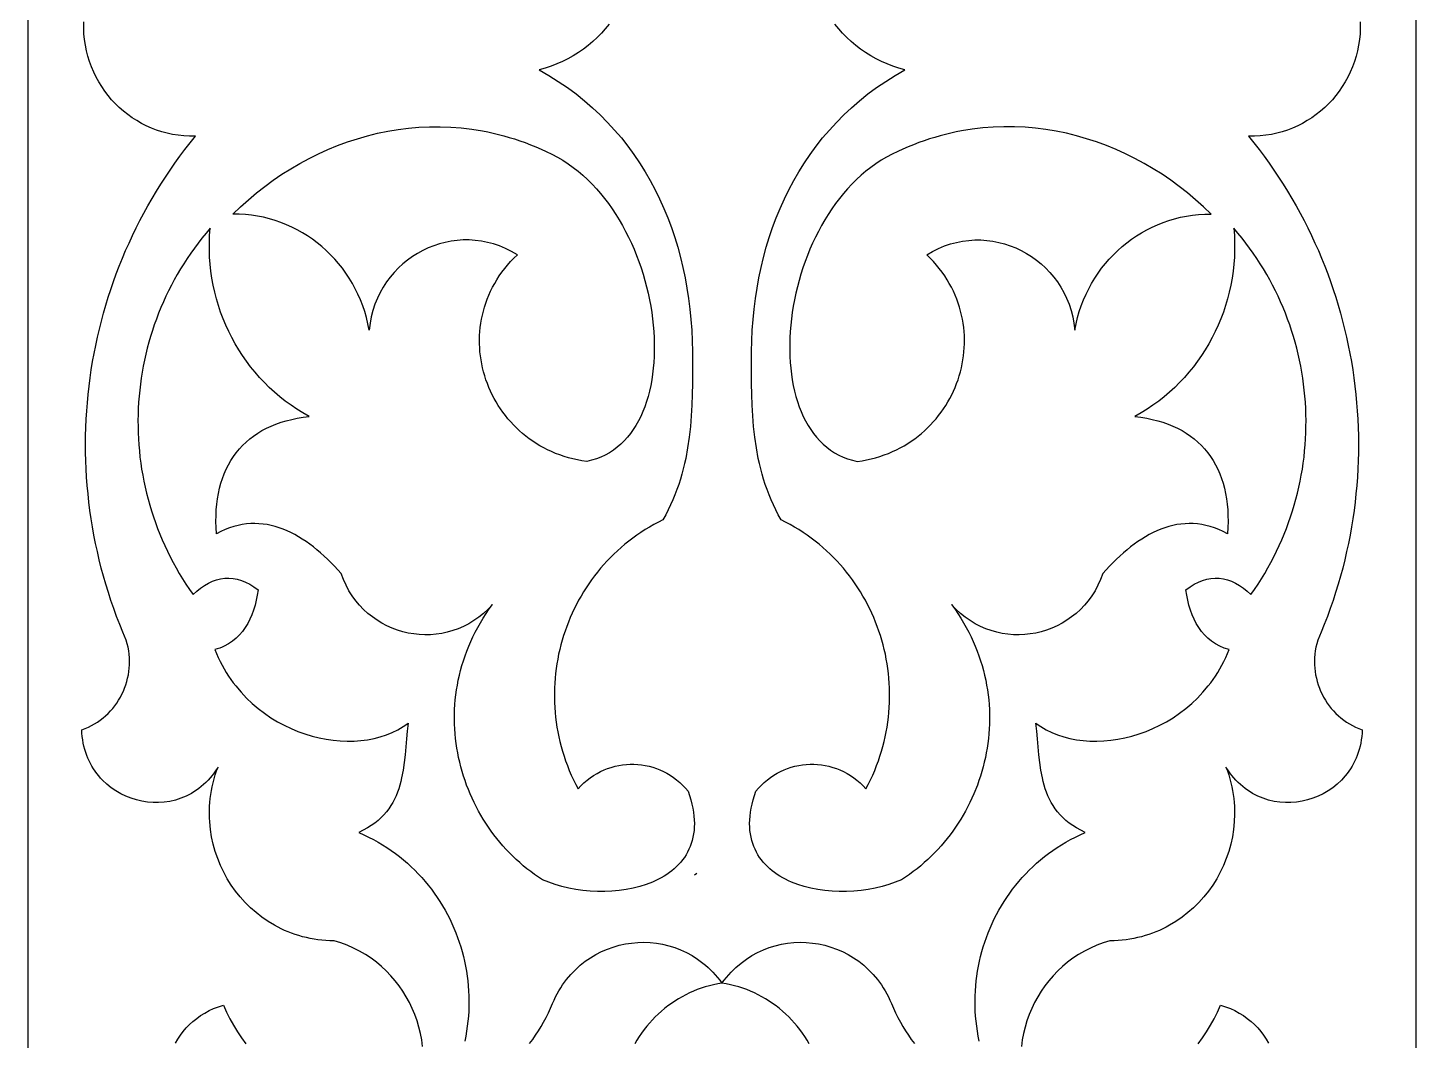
# Model space of a CAD drawing. Extents: x -345 to -255, y -146 to 454.
# Drawn here: x -345.4 to -255.4, y -3.7 to 61.9 of the extents above; entities that cross this region are included whole.
import ezdxf

# ---------------------------------------------------------------- set-up
doc = ezdxf.new("R2010")
doc.units = 0
doc.layers.get('0').update_dxf_attribs({"linetype": 'CONTINUOUS'})

msp = doc.modelspace()

# ---------------------------------------------------------------- linework, layer by layer
for points in [[(-345.424, 154.427), (-345.424, -66.806)], [(-255.424, -66.806), (-255.424, 154.427)], [(-319.829, -4.105), (-319.887, -3.68), (-319.966, -3.259), (-320.068, -2.844), (-320.191, -2.435), (-320.334, -2.035), (-320.498, -1.642), (-320.682, -1.26), (-320.886, -0.887), (-321.109, -0.526), (-321.35, -0.176), (-321.611, 0.16), (-321.889, 0.482), (-322.184, 0.79), (-322.497, 1.082), (-322.827, 1.357), (-323.173, 1.615), (-323.535, 1.854), (-323.913, 2.074), (-324.306, 2.274), (-324.714, 2.453), (-325.136, 2.61), (-325.572, 2.744), (-325.837, 2.749), (-326.099, 2.763), (-326.358, 2.784), (-326.615, 2.814), (-326.868, 2.852), (-327.119, 2.898), (-327.366, 2.951), (-327.61, 3.011), (-327.851, 3.08), (-328.088, 3.155), (-328.321, 3.237), (-328.551, 3.327), (-328.777, 3.423), (-329, 3.526), (-329.432, 3.751), (-329.848, 4.001), (-330.247, 4.275), (-330.628, 4.571), (-330.989, 4.89), (-331.332, 5.228), (-331.653, 5.586), (-331.954, 5.961), (-332.233, 6.354), (-332.489, 6.763), (-332.722, 7.186), (-332.93, 7.622), (-333.113, 8.071), (-333.271, 8.532), (-333.403, 9.002), (-333.507, 9.481), (-333.583, 9.968), (-333.63, 10.462), (-333.643, 10.711), (-333.648, 10.961), (-333.645, 11.213), (-333.635, 11.465), (-333.617, 11.718), (-333.592, 11.972), (-333.558, 12.226), (-333.516, 12.481), (-333.466, 12.736), (-333.408, 12.99), (-333.342, 13.245), (-333.267, 13.5), (-333.183, 13.755), (-333.091, 14.008), (-333.211, 13.821), (-333.336, 13.642), (-333.466, 13.471), (-333.6, 13.309), (-333.739, 13.154), (-333.882, 13.008), (-334.03, 12.87), (-334.181, 12.74), (-334.336, 12.618), (-334.494, 12.504), (-334.655, 12.398), (-334.819, 12.299), (-334.986, 12.209), (-335.156, 12.126), (-335.327, 12.05), (-335.501, 11.982), (-335.677, 11.922), (-335.854, 11.869), (-336.213, 11.785), (-336.575, 11.73), (-336.939, 11.704), (-337.304, 11.706), (-337.667, 11.735), (-338.027, 11.792), (-338.382, 11.875), (-338.729, 11.984), (-339.069, 12.118), (-339.398, 12.278), (-339.714, 12.463), (-340.017, 12.671), (-340.304, 12.904), (-340.574, 13.159), (-340.702, 13.295), (-340.825, 13.437), (-340.942, 13.585), (-341.054, 13.738), (-341.16, 13.896), (-341.261, 14.06), (-341.355, 14.229), (-341.443, 14.403), (-341.524, 14.583), (-341.598, 14.767), (-341.666, 14.957), (-341.726, 15.152), (-341.779, 15.352), (-341.824, 15.556), (-341.861, 15.766), (-341.89, 15.98), (-341.911, 16.199), (-341.923, 16.422), (-341.706, 16.504), (-341.495, 16.595), (-341.291, 16.696), (-341.094, 16.807), (-340.904, 16.926), (-340.721, 17.054), (-340.545, 17.19), (-340.377, 17.334), (-340.217, 17.485), (-340.064, 17.644), (-339.919, 17.809), (-339.782, 17.981), (-339.654, 18.16), (-339.534, 18.343), (-339.423, 18.533), (-339.321, 18.727), (-339.228, 18.926), (-339.144, 19.129), (-339.07, 19.336), (-339.005, 19.547), (-338.95, 19.761), (-338.904, 19.979), (-338.869, 20.198), (-338.845, 20.42), (-338.83, 20.644), (-338.826, 20.869), (-338.834, 21.096), (-338.852, 21.323), (-338.881, 21.551), (-338.921, 21.779), (-338.973, 22.006), (-339.037, 22.233), (-339.255, 22.744), (-339.463, 23.258), (-339.662, 23.773), (-339.851, 24.292), (-340.031, 24.812), (-340.201, 25.334), (-340.363, 25.859), (-340.514, 26.385), (-340.656, 26.912), (-340.789, 27.442), (-340.913, 27.972), (-341.027, 28.504), (-341.132, 29.038), (-341.228, 29.572), (-341.314, 30.107), (-341.392, 30.643), (-341.46, 31.18), (-341.518, 31.717), (-341.568, 32.255), (-341.608, 32.793), (-341.639, 33.331), (-341.661, 33.869), (-341.674, 34.407), (-341.678, 34.945), (-341.673, 35.483), (-341.659, 36.02), (-341.635, 36.557), (-341.603, 37.093), (-341.561, 37.629), (-341.511, 38.163), (-341.451, 38.696), (-341.383, 39.229), (-341.305, 39.76), (-341.219, 40.289), (-341.123, 40.817), (-341.019, 41.343), (-340.906, 41.868), (-340.784, 42.391), (-340.653, 42.911), (-340.514, 43.43), (-340.365, 43.946), (-340.208, 44.46), (-340.042, 44.971), (-339.867, 45.48), (-339.683, 45.986), (-339.491, 46.489), (-339.289, 46.989), (-339.08, 47.485), (-338.861, 47.979), (-338.634, 48.469), (-338.398, 48.956), (-338.153, 49.439), (-337.9, 49.919), (-337.639, 50.394), (-337.368, 50.865), (-337.089, 51.333), (-336.802, 51.796), (-336.506, 52.255), (-336.201, 52.709), (-335.888, 53.159), (-335.567, 53.604), (-335.237, 54.044), (-334.899, 54.479), (-334.552, 54.909), (-334.93, 54.907), (-335.303, 54.925), (-335.671, 54.963), (-336.033, 55.02), (-336.388, 55.095), (-336.737, 55.189), (-337.079, 55.3), (-337.413, 55.429), (-337.739, 55.574), (-338.056, 55.735), (-338.363, 55.911), (-338.661, 56.103), (-338.948, 56.309), (-339.225, 56.53), (-339.491, 56.763), (-339.744, 57.01), (-339.986, 57.27), (-340.214, 57.541), (-340.43, 57.824), (-340.632, 58.118), (-340.819, 58.422), (-340.992, 58.737), (-341.149, 59.061), (-341.291, 59.393), (-341.416, 59.735), (-341.525, 60.084), (-341.617, 60.441), (-341.69, 60.804), (-341.746, 61.174), (-341.783, 61.55), (-341.8, 61.931), (-341.798, 62.318)], [(-307.74, 62.165), (-307.986, 61.866), (-308.245, 61.578), (-308.518, 61.301), (-308.803, 61.038), (-309.101, 60.787), (-309.41, 60.55), (-309.731, 60.327), (-310.064, 60.119), (-310.407, 59.925), (-310.761, 59.748), (-311.126, 59.587), (-311.5, 59.442), (-311.883, 59.315), (-312.276, 59.206), (-311.644, 58.842), (-311.034, 58.459), (-310.447, 58.059), (-309.882, 57.64), (-309.338, 57.205), (-308.817, 56.752), (-308.317, 56.284), (-307.839, 55.8), (-307.381, 55.301), (-306.945, 54.788), (-306.53, 54.261), (-306.136, 53.72), (-305.762, 53.167), (-305.409, 52.601), (-305.075, 52.024), (-304.762, 51.435), (-304.469, 50.836), (-304.195, 50.227), (-303.941, 49.608), (-303.707, 48.98), (-303.491, 48.344), (-303.295, 47.7), (-303.117, 47.048), (-302.958, 46.39), (-302.818, 45.725), (-302.696, 45.055), (-302.592, 44.379), (-302.506, 43.699), (-302.438, 43.015), (-302.387, 42.327), (-302.354, 41.636), (-302.338, 40.943), (-302.33, 39.559), (-302.334, 38.864), (-302.347, 38.168), (-302.372, 37.472), (-302.412, 36.777), (-302.47, 36.084), (-302.549, 35.392), (-302.651, 34.704), (-302.778, 34.019), (-302.853, 33.679), (-302.935, 33.339), (-303.025, 33.002), (-303.124, 32.665), (-303.231, 32.33), (-303.347, 31.997), (-303.472, 31.665), (-303.607, 31.336), (-303.752, 31.008), (-303.908, 30.683), (-304.074, 30.359), (-304.251, 30.038), (-304.549, 29.889), (-304.841, 29.733), (-305.127, 29.569), (-305.408, 29.4), (-305.682, 29.223), (-305.951, 29.04), (-306.213, 28.851), (-306.47, 28.656), (-306.72, 28.455), (-306.965, 28.248), (-307.203, 28.035), (-307.435, 27.817), (-307.66, 27.594), (-307.88, 27.365), (-308.093, 27.131), (-308.299, 26.893), (-308.499, 26.649), (-308.693, 26.401), (-308.88, 26.149), (-309.06, 25.892), (-309.234, 25.631), (-309.401, 25.366), (-309.562, 25.097), (-309.715, 24.824), (-309.862, 24.548), (-310.002, 24.269), (-310.135, 23.986), (-310.261, 23.7), (-310.38, 23.411), (-310.491, 23.119), (-310.596, 22.825), (-310.694, 22.528), (-310.784, 22.228), (-310.867, 21.927), (-310.943, 21.623), (-311.011, 21.317), (-311.072, 21.01), (-311.126, 20.701), (-311.172, 20.391), (-311.21, 20.079), (-311.241, 19.766), (-311.265, 19.452), (-311.28, 19.137), (-311.288, 18.822), (-311.288, 18.505), (-311.28, 18.189), (-311.265, 17.872), (-311.241, 17.555), (-311.21, 17.238), (-311.17, 16.921), (-311.123, 16.605), (-311.067, 16.289), (-311.003, 15.973), (-310.931, 15.658), (-310.851, 15.345), (-310.762, 15.032), (-310.665, 14.721), (-310.56, 14.41), (-310.446, 14.102), (-310.324, 13.795), (-310.193, 13.49), (-310.054, 13.187), (-309.906, 12.886), (-309.749, 12.587), (-309.564, 12.788), (-309.37, 12.976), (-309.169, 13.15), (-308.961, 13.311), (-308.746, 13.458), (-308.526, 13.591), (-308.301, 13.711), (-308.071, 13.818), (-307.836, 13.911), (-307.599, 13.99), (-307.358, 14.057), (-307.115, 14.11), (-306.87, 14.15), (-306.624, 14.176), (-306.377, 14.19), (-306.13, 14.19), (-305.884, 14.177), (-305.638, 14.152), (-305.395, 14.113), (-305.153, 14.061), (-304.914, 13.996), (-304.678, 13.918), (-304.446, 13.828), (-304.218, 13.725), (-303.996, 13.608), (-303.779, 13.48), (-303.568, 13.338), (-303.363, 13.184), (-303.166, 13.017), (-302.977, 12.838), (-302.796, 12.646), (-302.624, 12.441), (-302.526, 12.155), (-302.443, 11.876), (-302.372, 11.604), (-302.316, 11.339), (-302.272, 11.08), (-302.241, 10.828), (-302.222, 10.583), (-302.216, 10.345), (-302.221, 10.113), (-302.238, 9.888), (-302.266, 9.67), (-302.305, 9.458), (-302.355, 9.253), (-302.415, 9.054), (-302.485, 8.861), (-302.565, 8.676), (-302.655, 8.496), (-302.753, 8.323), (-302.861, 8.156), (-302.977, 7.996), (-303.101, 7.842), (-303.233, 7.694), (-303.373, 7.552), (-303.52, 7.417), (-303.675, 7.287), (-303.836, 7.164), (-304.004, 7.047), (-304.177, 6.936), (-304.357, 6.831), (-304.543, 6.732), (-304.929, 6.552), (-305.334, 6.395), (-305.756, 6.262), (-306.192, 6.152), (-306.639, 6.065), (-307.096, 6), (-307.56, 5.957), (-308.029, 5.937), (-308.5, 5.938), (-308.97, 5.961), (-309.438, 6.005), (-309.902, 6.071), (-310.358, 6.157), (-310.804, 6.263), (-311.238, 6.39), (-311.658, 6.536), (-312.061, 6.703), (-312.32, 6.872), (-312.574, 7.047), (-312.822, 7.229), (-313.066, 7.417), (-313.304, 7.612), (-313.537, 7.812), (-313.765, 8.018), (-313.988, 8.23), (-314.205, 8.447), (-314.416, 8.67), (-314.622, 8.897), (-314.822, 9.13), (-315.016, 9.368), (-315.204, 9.611), (-315.387, 9.858), (-315.563, 10.11), (-315.897, 10.626), (-316.206, 11.158), (-316.489, 11.706), (-316.746, 12.267), (-316.864, 12.552), (-316.975, 12.841), (-317.08, 13.132), (-317.177, 13.426), (-317.267, 13.722), (-317.35, 14.021), (-317.426, 14.322), (-317.494, 14.625), (-317.555, 14.93), (-317.608, 15.237), (-317.654, 15.546), (-317.692, 15.856), (-317.722, 16.168), (-317.745, 16.48), (-317.759, 16.794), (-317.765, 17.109), (-317.764, 17.424), (-317.754, 17.74), (-317.736, 18.057), (-317.709, 18.374), (-317.674, 18.691), (-317.631, 19.008), (-317.579, 19.325), (-317.518, 19.641), (-317.449, 19.957), (-317.37, 20.273), (-317.283, 20.588), (-317.187, 20.902), (-317.081, 21.215), (-316.967, 21.527), (-316.843, 21.838), (-316.71, 22.147), (-316.567, 22.454), (-316.415, 22.76), (-316.254, 23.064), (-316.083, 23.366), (-315.902, 23.665), (-315.711, 23.963), (-315.51, 24.258), (-315.299, 24.55), (-315.583, 24.248), (-315.88, 23.973), (-316.189, 23.723), (-316.509, 23.499), (-316.839, 23.299), (-317.177, 23.125), (-317.522, 22.975), (-317.873, 22.85), (-318.229, 22.749), (-318.589, 22.671), (-318.952, 22.618), (-319.316, 22.588), (-319.68, 22.581), (-320.044, 22.597), (-320.405, 22.636), (-320.764, 22.697), (-321.118, 22.781), (-321.466, 22.887), (-321.808, 23.015), (-322.142, 23.164), (-322.467, 23.334), (-322.782, 23.526), (-323.085, 23.738), (-323.376, 23.972), (-323.653, 24.225), (-323.916, 24.499), (-324.162, 24.792), (-324.392, 25.105), (-324.603, 25.438), (-324.794, 25.79), (-324.965, 26.161), (-325.114, 26.55), (-325.546, 27.025), (-325.989, 27.474), (-326.215, 27.688), (-326.444, 27.894), (-326.676, 28.091), (-326.91, 28.28), (-327.147, 28.46), (-327.386, 28.631), (-327.628, 28.791), (-327.872, 28.941), (-328.119, 29.081), (-328.368, 29.209), (-328.619, 29.326), (-328.872, 29.431), (-329.128, 29.523), (-329.386, 29.603), (-329.645, 29.669), (-329.907, 29.722), (-330.171, 29.76), (-330.436, 29.784), (-330.704, 29.793), (-330.973, 29.787), (-331.243, 29.765), (-331.516, 29.727), (-331.79, 29.672), (-332.066, 29.6), (-332.343, 29.511), (-332.621, 29.403), (-332.901, 29.278), (-333.182, 29.134), (-333.21, 29.533), (-333.224, 29.924), (-333.222, 30.306), (-333.206, 30.679), (-333.176, 31.043), (-333.131, 31.397), (-333.071, 31.742), (-332.998, 32.078), (-332.91, 32.403), (-332.808, 32.718), (-332.692, 33.023), (-332.562, 33.318), (-332.419, 33.601), (-332.261, 33.874), (-332.09, 34.136), (-331.906, 34.387), (-331.708, 34.627), (-331.497, 34.855), (-331.272, 35.071), (-331.034, 35.276), (-330.783, 35.468), (-330.519, 35.648), (-330.243, 35.815), (-329.953, 35.97), (-329.651, 36.113), (-329.336, 36.242), (-329.009, 36.358), (-328.669, 36.46), (-328.316, 36.549), (-327.952, 36.625), (-327.575, 36.686), (-327.186, 36.734), (-327.589, 36.964), (-327.98, 37.207), (-328.36, 37.465), (-328.729, 37.735), (-329.087, 38.017), (-329.432, 38.312), (-329.766, 38.619), (-330.088, 38.937), (-330.397, 39.267), (-330.693, 39.606), (-330.977, 39.956), (-331.248, 40.316), (-331.506, 40.685), (-331.75, 41.063), (-331.98, 41.45), (-332.197, 41.844), (-332.4, 42.247), (-332.588, 42.657), (-332.762, 43.073), (-332.921, 43.497), (-333.065, 43.926), (-333.194, 44.361), (-333.307, 44.801), (-333.405, 45.246), (-333.487, 45.696), (-333.553, 46.15), (-333.603, 46.607), (-333.637, 47.068), (-333.654, 47.531), (-333.654, 47.997), (-333.636, 48.465), (-333.602, 48.935), (-333.87, 48.62), (-334.13, 48.301), (-334.382, 47.977), (-334.626, 47.649), (-334.863, 47.317), (-335.091, 46.98), (-335.312, 46.64), (-335.525, 46.296), (-335.73, 45.948), (-335.927, 45.597), (-336.116, 45.243), (-336.297, 44.885), (-336.471, 44.524), (-336.636, 44.16), (-336.794, 43.794), (-336.944, 43.424), (-337.086, 43.052), (-337.22, 42.678), (-337.346, 42.301), (-337.464, 41.923), (-337.574, 41.542), (-337.676, 41.159), (-337.77, 40.775), (-337.856, 40.389), (-337.935, 40.001), (-338.005, 39.612), (-338.067, 39.222), (-338.122, 38.831), (-338.168, 38.439), (-338.206, 38.046), (-338.237, 37.653), (-338.259, 37.259), (-338.273, 36.864), (-338.28, 36.469), (-338.278, 36.075), (-338.268, 35.68), (-338.25, 35.285), (-338.225, 34.891), (-338.191, 34.497), (-338.149, 34.104), (-338.099, 33.711), (-338.041, 33.319), (-337.974, 32.928), (-337.9, 32.539), (-337.818, 32.15), (-337.727, 31.763), (-337.629, 31.377), (-337.522, 30.993), (-337.407, 30.611), (-337.284, 30.231), (-337.153, 29.852), (-337.014, 29.476), (-336.867, 29.103), (-336.711, 28.731), (-336.548, 28.363), (-336.376, 27.997), (-336.196, 27.634), (-336.008, 27.274), (-335.811, 26.917), (-335.607, 26.563), (-335.394, 26.213), (-335.173, 25.866), (-334.944, 25.523), (-334.707, 25.184), (-334.464, 25.411), (-334.217, 25.612), (-333.965, 25.786), (-333.71, 25.932), (-333.451, 26.052), (-333.189, 26.143), (-332.924, 26.207), (-332.658, 26.243), (-332.389, 26.251), (-332.119, 26.231), (-331.849, 26.182), (-331.578, 26.105), (-331.307, 25.998), (-331.036, 25.863), (-330.767, 25.699), (-330.498, 25.505), (-330.549, 25.161), (-330.614, 24.825), (-330.693, 24.499), (-330.787, 24.184), (-330.897, 23.88), (-331.023, 23.589), (-331.165, 23.311), (-331.325, 23.049), (-331.503, 22.803), (-331.7, 22.574), (-331.916, 22.363), (-332.151, 22.172), (-332.407, 22.001), (-332.684, 21.852), (-332.83, 21.786), (-332.982, 21.726), (-333.139, 21.672), (-333.302, 21.623), (-333.194, 21.361), (-333.078, 21.105), (-332.957, 20.854), (-332.829, 20.609), (-332.695, 20.37), (-332.554, 20.137), (-332.409, 19.91), (-332.257, 19.689), (-332.101, 19.473), (-331.939, 19.264), (-331.601, 18.862), (-331.244, 18.484), (-330.87, 18.13), (-330.481, 17.799), (-330.078, 17.492), (-329.663, 17.209), (-329.237, 16.95), (-328.802, 16.715), (-328.358, 16.503), (-327.909, 16.316), (-327.455, 16.153), (-326.997, 16.013), (-326.538, 15.898), (-326.078, 15.808), (-325.62, 15.741), (-325.164, 15.699), (-324.712, 15.682), (-324.267, 15.689), (-323.828, 15.72), (-323.399, 15.776), (-322.98, 15.856), (-322.572, 15.962), (-322.178, 16.092), (-321.798, 16.247), (-321.435, 16.426), (-321.261, 16.525), (-321.09, 16.631), (-320.925, 16.743), (-320.764, 16.86), (-320.824, 16.345), (-320.874, 15.828), (-320.968, 14.801), (-321.026, 14.295), (-321.097, 13.797), (-321.19, 13.309), (-321.246, 13.07), (-321.309, 12.834), (-321.381, 12.602), (-321.462, 12.374), (-321.552, 12.15), (-321.653, 11.931), (-321.765, 11.717), (-321.889, 11.508), (-322.026, 11.304), (-322.176, 11.107), (-322.341, 10.915), (-322.521, 10.73), (-322.717, 10.551), (-322.929, 10.379), (-323.159, 10.215), (-323.406, 10.058), (-323.673, 9.908), (-323.959, 9.767), (-323.64, 9.624), (-323.327, 9.473), (-323.021, 9.314), (-322.721, 9.147), (-322.429, 8.973), (-322.143, 8.791), (-321.864, 8.601), (-321.592, 8.405), (-321.327, 8.201), (-321.069, 7.991), (-320.818, 7.774), (-320.574, 7.551), (-320.337, 7.322), (-320.108, 7.087), (-319.886, 6.846), (-319.671, 6.599), (-319.463, 6.347), (-319.263, 6.09), (-319.071, 5.828), (-318.886, 5.56), (-318.708, 5.289), (-318.538, 5.012), (-318.376, 4.732), (-318.222, 4.447), (-318.075, 4.159), (-317.937, 3.866), (-317.806, 3.571), (-317.683, 3.272), (-317.568, 2.969), (-317.461, 2.664), (-317.363, 2.356), (-317.272, 2.046), (-317.19, 1.733), (-317.116, 1.418), (-317.05, 1.101), (-316.993, 0.782), (-316.944, 0.462), (-316.904, 0.14), (-316.872, -0.183), (-316.849, -0.508), (-316.834, -0.833), (-316.828, -1.158), (-316.831, -1.485), (-316.843, -1.811), (-316.863, -2.138), (-316.893, -2.464), (-316.931, -2.79), (-316.979, -3.116), (-317.035, -3.441), (-317.101, -3.766)], [(-283.746, -3.766), (-283.812, -3.441), (-283.868, -3.116), (-283.916, -2.79), (-283.954, -2.464), (-283.984, -2.138), (-284.004, -1.811), (-284.016, -1.485), (-284.019, -1.158), (-284.013, -0.833), (-283.998, -0.508), (-283.975, -0.183), (-283.943, 0.14), (-283.903, 0.462), (-283.854, 0.782), (-283.797, 1.101), (-283.731, 1.418), (-283.657, 1.733), (-283.575, 2.046), (-283.484, 2.356), (-283.386, 2.664), (-283.279, 2.969), (-283.164, 3.272), (-283.041, 3.571), (-282.91, 3.866), (-282.772, 4.159), (-282.625, 4.447), (-282.471, 4.732), (-282.309, 5.012), (-282.139, 5.289), (-281.962, 5.56), (-281.776, 5.828), (-281.584, 6.09), (-281.384, 6.347), (-281.176, 6.599), (-280.961, 6.846), (-280.739, 7.087), (-280.51, 7.322), (-280.273, 7.551), (-280.029, 7.774), (-279.778, 7.991), (-279.52, 8.201), (-279.255, 8.405), (-278.983, 8.601), (-278.704, 8.791), (-278.418, 8.973), (-278.126, 9.147), (-277.826, 9.314), (-277.52, 9.473), (-277.207, 9.624), (-276.888, 9.767), (-277.174, 9.908), (-277.441, 10.058), (-277.689, 10.215), (-277.918, 10.379), (-278.13, 10.551), (-278.326, 10.73), (-278.506, 10.915), (-278.671, 11.107), (-278.821, 11.304), (-278.958, 11.508), (-279.082, 11.717), (-279.194, 11.931), (-279.295, 12.15), (-279.385, 12.374), (-279.466, 12.602), (-279.538, 12.834), (-279.601, 13.07), (-279.657, 13.309), (-279.75, 13.797), (-279.821, 14.295), (-279.879, 14.801), (-279.973, 15.828), (-280.023, 16.345), (-280.083, 16.86), (-279.922, 16.743), (-279.757, 16.631), (-279.587, 16.525), (-279.412, 16.426), (-279.049, 16.247), (-278.669, 16.092), (-278.275, 15.962), (-277.867, 15.856), (-277.448, 15.776), (-277.019, 15.72), (-276.58, 15.689), (-276.135, 15.682), (-275.683, 15.699), (-275.227, 15.741), (-274.769, 15.808), (-274.309, 15.898), (-273.85, 16.013), (-273.392, 16.153), (-272.938, 16.316), (-272.489, 16.503), (-272.045, 16.715), (-271.61, 16.95), (-271.184, 17.209), (-270.769, 17.492), (-270.366, 17.799), (-269.977, 18.13), (-269.603, 18.484), (-269.246, 18.862), (-268.908, 19.264), (-268.746, 19.473), (-268.59, 19.689), (-268.438, 19.91), (-268.293, 20.137), (-268.153, 20.37), (-268.018, 20.609), (-267.89, 20.854), (-267.769, 21.105), (-267.653, 21.361), (-267.545, 21.623), (-267.865, 21.726), (-268.163, 21.852), (-268.44, 22.001), (-268.696, 22.172), (-268.931, 22.363), (-269.147, 22.574), (-269.344, 22.803), (-269.522, 23.049), (-269.682, 23.311), (-269.824, 23.589), (-269.95, 23.88), (-270.06, 24.184), (-270.154, 24.499), (-270.233, 24.825), (-270.298, 25.161), (-270.349, 25.505), (-270.08, 25.699), (-269.811, 25.863), (-269.54, 25.998), (-269.269, 26.105), (-268.998, 26.182), (-268.728, 26.231), (-268.458, 26.251), (-268.19, 26.243), (-267.923, 26.207), (-267.658, 26.143), (-267.396, 26.052), (-267.137, 25.932), (-266.882, 25.786), (-266.63, 25.612), (-266.383, 25.411), (-266.14, 25.184), (-265.903, 25.523), (-265.674, 25.866), (-265.453, 26.213), (-265.24, 26.563), (-265.036, 26.917), (-264.839, 27.274), (-264.651, 27.634), (-264.471, 27.997), (-264.299, 28.363), (-264.136, 28.731), (-263.98, 29.103), (-263.833, 29.476), (-263.694, 29.852), (-263.563, 30.231), (-263.44, 30.611), (-263.325, 30.993), (-263.218, 31.377), (-263.12, 31.763), (-263.029, 32.15), (-262.947, 32.539), (-262.873, 32.928), (-262.806, 33.319), (-262.748, 33.711), (-262.698, 34.104), (-262.656, 34.497), (-262.622, 34.891), (-262.597, 35.285), (-262.579, 35.68), (-262.569, 36.075), (-262.567, 36.469), (-262.574, 36.864), (-262.588, 37.259), (-262.61, 37.653), (-262.641, 38.046), (-262.679, 38.439), (-262.725, 38.831), (-262.78, 39.222), (-262.842, 39.612), (-262.912, 40.001), (-262.991, 40.389), (-263.077, 40.775), (-263.171, 41.159), (-263.273, 41.542), (-263.383, 41.923), (-263.501, 42.301), (-263.627, 42.678), (-263.761, 43.052), (-263.903, 43.424), (-264.053, 43.794), (-264.211, 44.16), (-264.376, 44.524), (-264.55, 44.885), (-264.731, 45.243), (-264.92, 45.597), (-265.117, 45.948), (-265.322, 46.296), (-265.535, 46.64), (-265.756, 46.98), (-265.985, 47.317), (-266.221, 47.649), (-266.465, 47.977), (-266.717, 48.301), (-266.977, 48.62), (-267.245, 48.935), (-267.211, 48.465), (-267.193, 47.997), (-267.193, 47.531), (-267.21, 47.068), (-267.244, 46.607), (-267.294, 46.15), (-267.36, 45.696), (-267.442, 45.246), (-267.54, 44.801), (-267.653, 44.361), (-267.782, 43.926), (-267.926, 43.497), (-268.085, 43.073), (-268.259, 42.657), (-268.447, 42.247), (-268.65, 41.844), (-268.867, 41.45), (-269.097, 41.063), (-269.341, 40.685), (-269.599, 40.316), (-269.87, 39.956), (-270.154, 39.606), (-270.45, 39.267), (-270.759, 38.937), (-271.081, 38.619), (-271.415, 38.312), (-271.76, 38.017), (-272.118, 37.735), (-272.487, 37.465), (-272.867, 37.207), (-273.258, 36.964), (-273.661, 36.734), (-273.272, 36.686), (-272.895, 36.625), (-272.531, 36.549), (-272.178, 36.46), (-271.838, 36.358), (-271.511, 36.242), (-271.196, 36.113), (-270.894, 35.97), (-270.604, 35.815), (-270.328, 35.648), (-270.064, 35.468), (-269.813, 35.276), (-269.575, 35.071), (-269.351, 34.855), (-269.139, 34.627), (-268.941, 34.387), (-268.757, 34.136), (-268.586, 33.874), (-268.428, 33.601), (-268.285, 33.318), (-268.155, 33.023), (-268.039, 32.718), (-267.937, 32.403), (-267.849, 32.078), (-267.776, 31.742), (-267.716, 31.397), (-267.671, 31.043), (-267.641, 30.679), (-267.625, 30.306), (-267.623, 29.924), (-267.637, 29.533), (-267.665, 29.134), (-267.946, 29.278), (-268.226, 29.403), (-268.504, 29.511), (-268.782, 29.6), (-269.057, 29.672), (-269.331, 29.727), (-269.604, 29.765), (-269.874, 29.787), (-270.144, 29.793), (-270.411, 29.784), (-270.676, 29.76), (-270.94, 29.722), (-271.202, 29.669), (-271.462, 29.603), (-271.719, 29.523), (-271.975, 29.431), (-272.228, 29.326), (-272.48, 29.209), (-272.728, 29.081), (-272.975, 28.941), (-273.219, 28.791), (-273.461, 28.631), (-273.701, 28.46), (-273.937, 28.28), (-274.171, 28.091), (-274.403, 27.894), (-274.632, 27.688), (-274.858, 27.474), (-275.301, 27.025), (-275.733, 26.55), (-275.882, 26.161), (-276.053, 25.79), (-276.244, 25.438), (-276.456, 25.105), (-276.685, 24.792), (-276.931, 24.499), (-277.194, 24.225), (-277.471, 23.972), (-277.762, 23.738), (-278.066, 23.526), (-278.38, 23.334), (-278.705, 23.164), (-279.039, 23.015), (-279.381, 22.887), (-279.729, 22.781), (-280.083, 22.697), (-280.442, 22.636), (-280.803, 22.597), (-281.167, 22.581), (-281.531, 22.588), (-281.895, 22.618), (-282.258, 22.671), (-282.618, 22.749), (-282.974, 22.85), (-283.325, 22.975), (-283.671, 23.125), (-284.008, 23.299), (-284.338, 23.499), (-284.658, 23.723), (-284.967, 23.973), (-285.264, 24.248), (-285.548, 24.55), (-285.337, 24.258), (-285.136, 23.963), (-284.945, 23.665), (-284.764, 23.366), (-284.593, 23.064), (-284.432, 22.76), (-284.28, 22.454), (-284.137, 22.147), (-284.004, 21.838), (-283.88, 21.527), (-283.766, 21.215), (-283.66, 20.902), (-283.564, 20.588), (-283.477, 20.273), (-283.398, 19.957), (-283.329, 19.641), (-283.268, 19.325), (-283.216, 19.008), (-283.173, 18.691), (-283.138, 18.374), (-283.111, 18.057), (-283.093, 17.74), (-283.083, 17.424), (-283.082, 17.109), (-283.088, 16.794), (-283.102, 16.48), (-283.125, 16.168), (-283.155, 15.856), (-283.193, 15.546), (-283.239, 15.237), (-283.292, 14.93), (-283.353, 14.625), (-283.421, 14.322), (-283.497, 14.021), (-283.58, 13.722), (-283.67, 13.426), (-283.767, 13.132), (-283.872, 12.841), (-284.101, 12.267), (-284.358, 11.706), (-284.641, 11.158), (-284.95, 10.626), (-285.284, 10.11), (-285.46, 9.858), (-285.643, 9.611), (-285.831, 9.368), (-286.025, 9.13), (-286.225, 8.897), (-286.431, 8.67), (-286.642, 8.447), (-286.859, 8.23), (-287.082, 8.018), (-287.31, 7.812), (-287.543, 7.612), (-287.781, 7.417), (-288.025, 7.229), (-288.274, 7.047), (-288.527, 6.872), (-288.786, 6.703), (-289.189, 6.536), (-289.609, 6.39), (-290.043, 6.263), (-290.49, 6.157), (-290.946, 6.071), (-291.409, 6.005), (-291.877, 5.961), (-292.348, 5.938), (-292.818, 5.937), (-293.287, 5.957), (-293.751, 6), (-294.208, 6.065), (-294.655, 6.152), (-295.091, 6.262), (-295.513, 6.395), (-295.918, 6.552), (-296.114, 6.639), (-296.304, 6.732), (-296.49, 6.831), (-296.67, 6.936), (-296.844, 7.047), (-297.011, 7.164), (-297.172, 7.287), (-297.327, 7.417), (-297.474, 7.552), (-297.614, 7.694), (-297.746, 7.842), (-297.871, 7.996), (-297.986, 8.156), (-298.094, 8.323), (-298.192, 8.496), (-298.282, 8.676), (-298.362, 8.861), (-298.432, 9.054), (-298.492, 9.253), (-298.542, 9.458), (-298.581, 9.67), (-298.609, 9.888), (-298.626, 10.113), (-298.631, 10.345), (-298.625, 10.583), (-298.606, 10.828), (-298.575, 11.08), (-298.531, 11.339), (-298.475, 11.604), (-298.404, 11.876), (-298.321, 12.155), (-298.223, 12.441), (-298.051, 12.646), (-297.87, 12.838), (-297.681, 13.017), (-297.484, 13.184), (-297.279, 13.338), (-297.068, 13.48), (-296.851, 13.608), (-296.629, 13.725), (-296.401, 13.828), (-296.169, 13.918), (-295.933, 13.996), (-295.694, 14.061), (-295.452, 14.113), (-295.209, 14.152), (-294.963, 14.177), (-294.717, 14.19), (-294.47, 14.19), (-294.223, 14.176), (-293.977, 14.15), (-293.732, 14.11), (-293.489, 14.057), (-293.248, 13.99), (-293.011, 13.911), (-292.776, 13.818), (-292.546, 13.711), (-292.321, 13.591), (-292.101, 13.458), (-291.886, 13.311), (-291.678, 13.15), (-291.477, 12.976), (-291.283, 12.788), (-291.098, 12.587), (-290.941, 12.886), (-290.793, 13.187), (-290.654, 13.49), (-290.523, 13.795), (-290.401, 14.102), (-290.287, 14.41), (-290.182, 14.721), (-290.085, 15.032), (-289.996, 15.345), (-289.916, 15.658), (-289.844, 15.973), (-289.78, 16.289), (-289.724, 16.605), (-289.677, 16.921), (-289.637, 17.238), (-289.606, 17.555), (-289.582, 17.872), (-289.567, 18.189), (-289.559, 18.505), (-289.559, 18.822), (-289.567, 19.137), (-289.582, 19.452), (-289.606, 19.766), (-289.637, 20.079), (-289.675, 20.391), (-289.721, 20.701), (-289.775, 21.01), (-289.836, 21.317), (-289.904, 21.623), (-289.98, 21.927), (-290.063, 22.228), (-290.153, 22.528), (-290.251, 22.825), (-290.356, 23.119), (-290.467, 23.411), (-290.586, 23.7), (-290.712, 23.986), (-290.845, 24.269), (-290.985, 24.548), (-291.132, 24.824), (-291.285, 25.097), (-291.446, 25.366), (-291.613, 25.631), (-291.787, 25.892), (-291.967, 26.149), (-292.154, 26.401), (-292.348, 26.649), (-292.548, 26.893), (-292.754, 27.131), (-292.967, 27.365), (-293.187, 27.594), (-293.412, 27.817), (-293.644, 28.035), (-293.882, 28.248), (-294.127, 28.455), (-294.377, 28.656), (-294.634, 28.851), (-294.896, 29.04), (-295.165, 29.223), (-295.44, 29.4), (-295.72, 29.569), (-296.006, 29.733), (-296.298, 29.889), (-296.596, 30.038), (-296.773, 30.359), (-296.939, 30.683), (-297.095, 31.008), (-297.24, 31.336), (-297.375, 31.665), (-297.5, 31.997), (-297.616, 32.33), (-297.723, 32.665), (-297.822, 33.002), (-297.912, 33.339), (-297.994, 33.679), (-298.069, 34.019), (-298.196, 34.704), (-298.298, 35.392), (-298.377, 36.084), (-298.435, 36.777), (-298.475, 37.472), (-298.5, 38.168), (-298.513, 38.864), (-298.517, 39.559), (-298.509, 40.943), (-298.493, 41.636), (-298.46, 42.327), (-298.409, 43.015), (-298.341, 43.699), (-298.255, 44.379), (-298.151, 45.055), (-298.029, 45.725), (-297.889, 46.39), (-297.73, 47.048), (-297.552, 47.7), (-297.356, 48.344), (-297.14, 48.98), (-296.906, 49.608), (-296.652, 50.227), (-296.378, 50.836), (-296.085, 51.435), (-295.772, 52.024), (-295.438, 52.601), (-295.085, 53.167), (-294.711, 53.72), (-294.317, 54.261), (-293.902, 54.788), (-293.466, 55.301), (-293.008, 55.8), (-292.53, 56.284), (-292.03, 56.752), (-291.509, 57.205), (-290.965, 57.64), (-290.4, 58.059), (-289.813, 58.459), (-289.203, 58.842), (-288.571, 59.206), (-288.964, 59.315), (-289.347, 59.442), (-289.722, 59.587), (-290.086, 59.748), (-290.44, 59.925), (-290.783, 60.119), (-291.116, 60.327), (-291.437, 60.55), (-291.746, 60.787), (-292.044, 61.038), (-292.329, 61.301), (-292.602, 61.578), (-292.861, 61.866), (-293.107, 62.165)], [(-259.049, 62.318), (-259.047, 61.931), (-259.064, 61.55), (-259.101, 61.174), (-259.157, 60.804), (-259.231, 60.441), (-259.322, 60.084), (-259.431, 59.735), (-259.556, 59.393), (-259.698, 59.061), (-259.855, 58.737), (-260.028, 58.422), (-260.215, 58.118), (-260.417, 57.824), (-260.633, 57.541), (-260.861, 57.27), (-261.103, 57.01), (-261.356, 56.763), (-261.622, 56.53), (-261.899, 56.309), (-262.186, 56.103), (-262.484, 55.911), (-262.792, 55.735), (-263.108, 55.574), (-263.434, 55.429), (-263.768, 55.3), (-264.11, 55.189), (-264.459, 55.095), (-264.814, 55.02), (-265.176, 54.963), (-265.544, 54.925), (-265.917, 54.907), (-266.295, 54.909), (-265.948, 54.479), (-265.61, 54.044), (-265.28, 53.604), (-264.959, 53.159), (-264.646, 52.709), (-264.341, 52.255), (-264.045, 51.796), (-263.758, 51.333), (-263.479, 50.865), (-263.208, 50.394), (-262.947, 49.919), (-262.694, 49.439), (-262.449, 48.956), (-262.213, 48.469), (-261.986, 47.979), (-261.767, 47.485), (-261.558, 46.989), (-261.357, 46.489), (-261.164, 45.986), (-260.98, 45.48), (-260.806, 44.971), (-260.639, 44.46), (-260.482, 43.946), (-260.334, 43.43), (-260.194, 42.911), (-260.063, 42.391), (-259.941, 41.868), (-259.828, 41.343), (-259.724, 40.817), (-259.628, 40.289), (-259.542, 39.76), (-259.464, 39.229), (-259.396, 38.696), (-259.336, 38.163), (-259.286, 37.629), (-259.244, 37.093), (-259.212, 36.557), (-259.189, 36.02), (-259.174, 35.483), (-259.169, 34.945), (-259.173, 34.407), (-259.186, 33.869), (-259.208, 33.331), (-259.239, 32.793), (-259.279, 32.255), (-259.329, 31.717), (-259.387, 31.18), (-259.455, 30.643), (-259.533, 30.107), (-259.619, 29.572), (-259.715, 29.038), (-259.82, 28.504), (-259.934, 27.972), (-260.058, 27.442), (-260.191, 26.912), (-260.333, 26.385), (-260.485, 25.859), (-260.646, 25.334), (-260.816, 24.812), (-260.996, 24.292), (-261.185, 23.773), (-261.384, 23.258), (-261.592, 22.744), (-261.81, 22.233), (-261.874, 22.006), (-261.926, 21.779), (-261.966, 21.551), (-261.995, 21.323), (-262.014, 21.096), (-262.021, 20.869), (-262.017, 20.644), (-262.003, 20.42), (-261.978, 20.198), (-261.943, 19.979), (-261.897, 19.761), (-261.842, 19.547), (-261.777, 19.336), (-261.703, 19.129), (-261.619, 18.926), (-261.526, 18.727), (-261.424, 18.533), (-261.313, 18.343), (-261.193, 18.16), (-261.065, 17.981), (-260.928, 17.809), (-260.783, 17.644), (-260.631, 17.485), (-260.47, 17.334), (-260.302, 17.19), (-260.126, 17.054), (-259.943, 16.926), (-259.753, 16.807), (-259.556, 16.696), (-259.352, 16.595), (-259.141, 16.504), (-258.924, 16.422), (-258.936, 16.199), (-258.957, 15.98), (-258.986, 15.766), (-259.023, 15.556), (-259.068, 15.352), (-259.121, 15.152), (-259.181, 14.957), (-259.249, 14.767), (-259.323, 14.583), (-259.404, 14.403), (-259.492, 14.229), (-259.586, 14.06), (-259.687, 13.896), (-259.793, 13.738), (-259.905, 13.585), (-260.022, 13.437), (-260.273, 13.159), (-260.543, 12.904), (-260.83, 12.671), (-261.133, 12.463), (-261.449, 12.278), (-261.778, 12.118), (-262.118, 11.984), (-262.466, 11.875), (-262.82, 11.792), (-263.18, 11.735), (-263.543, 11.706), (-263.908, 11.704), (-264.272, 11.73), (-264.634, 11.785), (-264.993, 11.869), (-265.17, 11.922), (-265.346, 11.982), (-265.52, 12.05), (-265.691, 12.126), (-265.861, 12.209), (-266.028, 12.299), (-266.192, 12.398), (-266.353, 12.504), (-266.512, 12.618), (-266.666, 12.74), (-266.817, 12.87), (-266.965, 13.008), (-267.108, 13.154), (-267.247, 13.309), (-267.381, 13.471), (-267.511, 13.642), (-267.636, 13.821), (-267.756, 14.008), (-267.664, 13.755), (-267.58, 13.5), (-267.505, 13.245), (-267.439, 12.99), (-267.381, 12.736), (-267.331, 12.481), (-267.289, 12.226), (-267.255, 11.972), (-267.23, 11.718), (-267.212, 11.465), (-267.202, 11.213), (-267.199, 10.961), (-267.217, 10.462), (-267.264, 9.968), (-267.34, 9.481), (-267.444, 9.002), (-267.576, 8.532), (-267.734, 8.071), (-267.917, 7.622), (-268.126, 7.186), (-268.358, 6.763), (-268.614, 6.354), (-268.893, 5.961), (-269.194, 5.586), (-269.515, 5.228), (-269.858, 4.89), (-270.219, 4.571), (-270.6, 4.275), (-270.999, 4.001), (-271.415, 3.751), (-271.629, 3.635), (-271.847, 3.526), (-272.07, 3.423), (-272.296, 3.327), (-272.526, 3.237), (-272.759, 3.155), (-272.996, 3.08), (-273.237, 3.011), (-273.481, 2.951), (-273.728, 2.898), (-273.979, 2.852), (-274.232, 2.814), (-274.489, 2.784), (-274.748, 2.763), (-275.01, 2.749), (-275.275, 2.744), (-275.711, 2.61), (-276.133, 2.453), (-276.541, 2.274), (-276.934, 2.074), (-277.312, 1.854), (-277.674, 1.615), (-278.02, 1.357), (-278.35, 1.082), (-278.663, 0.79), (-278.958, 0.482), (-279.236, 0.16), (-279.497, -0.176), (-279.738, -0.526), (-279.961, -0.887), (-280.165, -1.26), (-280.349, -1.642), (-280.513, -2.035), (-280.656, -2.435), (-280.779, -2.844), (-280.881, -3.259), (-280.961, -3.68), (-281.018, -4.105)], [(-302.209, 7.013), (-302.047, 7.123)], [(-312.891, -3.914), (-312.696, -3.647), (-312.508, -3.375), (-312.327, -3.097), (-312.154, -2.814), (-311.988, -2.525), (-311.83, -2.23), (-311.68, -1.93), (-311.537, -1.626), (-311.403, -1.316), (-311.31, -1.101), (-311.21, -0.893), (-311.105, -0.69), (-310.995, -0.493), (-310.878, -0.302), (-310.757, -0.116), (-310.498, 0.237), (-310.221, 0.567), (-309.925, 0.874), (-309.614, 1.156), (-309.287, 1.415), (-308.946, 1.649), (-308.593, 1.859), (-308.228, 2.045), (-307.855, 2.206), (-307.472, 2.342), (-307.083, 2.454), (-306.688, 2.54), (-306.289, 2.601), (-305.887, 2.637), (-305.483, 2.647), (-305.079, 2.631), (-304.676, 2.589), (-304.276, 2.521), (-303.879, 2.427), (-303.488, 2.307), (-303.103, 2.16), (-302.727, 1.986), (-302.359, 1.785), (-302.002, 1.557), (-301.657, 1.302), (-301.489, 1.165), (-301.325, 1.02), (-301.165, 0.868), (-301.008, 0.71), (-300.856, 0.545), (-300.707, 0.372), (-300.563, 0.193), (-300.424, 0.007), (-300.699, -0.041), (-300.971, -0.099), (-301.24, -0.166), (-301.506, -0.242), (-301.768, -0.328), (-302.026, -0.422), (-302.279, -0.525), (-302.529, -0.637), (-302.774, -0.757), (-303.014, -0.885), (-303.25, -1.022), (-303.481, -1.166), (-303.706, -1.319), (-303.926, -1.479), (-304.141, -1.646), (-304.349, -1.821), (-304.552, -2.003), (-304.749, -2.191), (-304.939, -2.387), (-305.123, -2.589), (-305.3, -2.798), (-305.471, -3.014), (-305.634, -3.235), (-305.79, -3.462), (-305.939, -3.696), (-306.08, -3.935)], [(-294.767, -3.935), (-294.908, -3.696), (-295.057, -3.462), (-295.213, -3.235), (-295.376, -3.014), (-295.547, -2.798), (-295.724, -2.589), (-295.908, -2.387), (-296.098, -2.191), (-296.295, -2.003), (-296.498, -1.821), (-296.706, -1.646), (-296.921, -1.479), (-297.141, -1.319), (-297.366, -1.166), (-297.597, -1.022), (-297.833, -0.885), (-298.073, -0.757), (-298.318, -0.637), (-298.568, -0.525), (-298.821, -0.422), (-299.079, -0.328), (-299.341, -0.242), (-299.607, -0.166), (-299.876, -0.099), (-300.148, -0.041), (-300.424, 0.007), (-300.284, 0.193), (-300.14, 0.372), (-299.991, 0.545), (-299.839, 0.71), (-299.682, 0.868), (-299.522, 1.02), (-299.19, 1.302), (-298.845, 1.557), (-298.488, 1.785), (-298.12, 1.986), (-297.744, 2.16), (-297.359, 2.307), (-296.968, 2.427), (-296.571, 2.521), (-296.171, 2.589), (-295.768, 2.631), (-295.364, 2.647), (-294.96, 2.637), (-294.558, 2.601), (-294.159, 2.54), (-293.764, 2.454), (-293.375, 2.342), (-292.992, 2.206), (-292.619, 2.045), (-292.254, 1.859), (-291.901, 1.649), (-291.56, 1.415), (-291.233, 1.156), (-290.922, 0.874), (-290.626, 0.567), (-290.349, 0.237), (-290.217, 0.063), (-290.09, -0.116), (-289.969, -0.302), (-289.853, -0.493), (-289.742, -0.69), (-289.637, -0.893), (-289.537, -1.101), (-289.444, -1.316), (-289.31, -1.626), (-289.167, -1.93), (-289.017, -2.23), (-288.859, -2.525), (-288.693, -2.814), (-288.52, -3.097), (-288.339, -3.375), (-288.151, -3.647), (-287.956, -3.914)], [(-335.85, -3.88), (-335.697, -3.623), (-335.53, -3.374), (-335.348, -3.135), (-335.151, -2.905), (-334.94, -2.687), (-334.714, -2.48), (-334.474, -2.285), (-334.22, -2.103), (-333.952, -1.936), (-333.67, -1.783), (-333.374, -1.646), (-333.064, -1.525), (-332.741, -1.421), (-332.538, -1.87), (-332.318, -2.307), (-332.083, -2.732), (-331.832, -3.145), (-331.566, -3.544), (-331.285, -3.931)], [(-269.562, -3.931), (-269.281, -3.544), (-269.015, -3.145), (-268.764, -2.732), (-268.529, -2.307), (-268.309, -1.87), (-268.106, -1.421), (-267.783, -1.525), (-267.473, -1.646), (-267.177, -1.783), (-266.895, -1.936), (-266.627, -2.103), (-266.373, -2.285), (-266.133, -2.48), (-265.907, -2.687), (-265.696, -2.905), (-265.499, -3.135), (-265.317, -3.374), (-265.15, -3.623), (-264.997, -3.88)]]:
    msp.add_lwpolyline(points)
for points in [[(-311.811, 53.912), (-311.444, 53.738), (-311.087, 53.548), (-310.739, 53.342), (-310.4, 53.12), (-310.071, 52.883), (-309.751, 52.633), (-309.441, 52.369), (-309.14, 52.092), (-308.849, 51.802), (-308.567, 51.501), (-308.295, 51.188), (-308.033, 50.865), (-307.781, 50.532), (-307.539, 50.189), (-307.306, 49.838), (-307.083, 49.478), (-306.871, 49.11), (-306.668, 48.735), (-306.476, 48.354), (-306.294, 47.966), (-306.122, 47.573), (-305.961, 47.176), (-305.809, 46.774), (-305.669, 46.368), (-305.538, 45.96), (-305.418, 45.548), (-305.309, 45.135), (-305.21, 44.721), (-305.123, 44.306), (-305.045, 43.89), (-304.979, 43.476), (-304.923, 43.062), (-304.879, 42.649), (-304.845, 42.239), (-304.822, 41.832), (-304.81, 41.427), (-304.81, 41.027), (-304.82, 40.631), (-304.842, 40.241), (-304.875, 39.856), (-304.92, 39.477), (-304.976, 39.105), (-305.043, 38.74), (-305.122, 38.383), (-305.212, 38.035), (-305.314, 37.696), (-305.427, 37.367), (-305.553, 37.048), (-305.69, 36.74), (-305.839, 36.444), (-305.999, 36.159), (-306.172, 35.887), (-306.357, 35.628), (-306.553, 35.384), (-306.762, 35.153), (-306.983, 34.937), (-307.216, 34.737), (-307.461, 34.554), (-307.719, 34.386), (-307.989, 34.236), (-308.272, 34.104), (-308.567, 33.991), (-308.874, 33.896), (-309.194, 33.821), (-309.499, 33.867), (-309.798, 33.922), (-310.092, 33.988), (-310.379, 34.063), (-310.661, 34.147), (-310.937, 34.241), (-311.207, 34.344), (-311.47, 34.455), (-311.728, 34.575), (-311.979, 34.703), (-312.223, 34.839), (-312.461, 34.983), (-312.693, 35.134), (-312.918, 35.293), (-313.136, 35.458), (-313.347, 35.63), (-313.551, 35.809), (-313.749, 35.995), (-313.939, 36.186), (-314.122, 36.383), (-314.297, 36.586), (-314.465, 36.794), (-314.626, 37.007), (-314.779, 37.225), (-314.925, 37.448), (-315.063, 37.675), (-315.193, 37.906), (-315.315, 38.142), (-315.429, 38.381), (-315.535, 38.623), (-315.633, 38.869), (-315.722, 39.117), (-315.803, 39.369), (-315.876, 39.622), (-315.94, 39.878), (-315.996, 40.137), (-316.042, 40.396), (-316.08, 40.658), (-316.11, 40.921), (-316.13, 41.184), (-316.141, 41.449), (-316.143, 41.714), (-316.135, 41.98), (-316.119, 42.246), (-316.093, 42.511), (-316.057, 42.776), (-316.012, 43.041), (-315.957, 43.305), (-315.893, 43.567), (-315.818, 43.829), (-315.734, 44.088), (-315.639, 44.346), (-315.535, 44.602), (-315.42, 44.856), (-315.295, 45.107), (-315.159, 45.356), (-315.013, 45.601), (-314.857, 45.843), (-314.689, 46.082), (-314.511, 46.317), (-314.323, 46.548), (-314.123, 46.775), (-313.912, 46.998), (-313.69, 47.215), (-314.067, 47.435), (-314.45, 47.625), (-314.837, 47.786), (-315.228, 47.918), (-315.622, 48.023), (-316.017, 48.101), (-316.413, 48.151), (-316.808, 48.176), (-317.201, 48.175), (-317.592, 48.149), (-317.979, 48.098), (-318.361, 48.023), (-318.736, 47.925), (-319.105, 47.804), (-319.466, 47.66), (-319.817, 47.495), (-320.158, 47.309), (-320.487, 47.102), (-320.804, 46.874), (-321.108, 46.627), (-321.397, 46.361), (-321.67, 46.077), (-321.926, 45.774), (-322.164, 45.454), (-322.383, 45.118), (-322.583, 44.765), (-322.761, 44.396), (-322.917, 44.012), (-323.049, 43.613), (-323.157, 43.2), (-323.24, 42.774), (-323.296, 42.335), (-323.375, 42.741), (-323.472, 43.14), (-323.585, 43.531), (-323.714, 43.914), (-323.858, 44.289), (-324.018, 44.655), (-324.193, 45.011), (-324.382, 45.358), (-324.586, 45.696), (-324.802, 46.022), (-325.032, 46.338), (-325.275, 46.644), (-325.53, 46.937), (-325.796, 47.219), (-326.074, 47.489), (-326.363, 47.746), (-326.663, 47.991), (-326.972, 48.222), (-327.292, 48.439), (-327.62, 48.643), (-327.957, 48.832), (-328.303, 49.006), (-328.657, 49.165), (-329.018, 49.309), (-329.386, 49.437), (-329.761, 49.549), (-330.142, 49.644), (-330.528, 49.723), (-330.92, 49.784), (-331.317, 49.827), (-331.719, 49.852), (-332.124, 49.859), (-331.631, 50.333), (-331.123, 50.789), (-330.6, 51.228), (-330.063, 51.649), (-329.513, 52.051), (-328.95, 52.434), (-328.375, 52.797), (-327.788, 53.14), (-327.19, 53.462), (-326.582, 53.763), (-325.965, 54.042), (-325.338, 54.299), (-324.702, 54.533), (-324.059, 54.743), (-323.408, 54.93), (-322.751, 55.092), (-322.087, 55.228), (-321.418, 55.34), (-320.744, 55.425), (-320.066, 55.483), (-319.384, 55.515), (-318.699, 55.518), (-318.011, 55.493), (-317.322, 55.44), (-316.631, 55.357), (-315.939, 55.245), (-315.594, 55.177), (-315.248, 55.102), (-314.902, 55.019), (-314.557, 54.928), (-314.212, 54.829), (-313.867, 54.722), (-313.523, 54.608), (-313.179, 54.485), (-312.836, 54.354), (-312.493, 54.215), (-312.152, 54.068)], [(-289.036, 53.912), (-289.403, 53.738), (-289.76, 53.548), (-290.108, 53.342), (-290.447, 53.12), (-290.776, 52.883), (-291.096, 52.633), (-291.406, 52.369), (-291.707, 52.092), (-291.998, 51.802), (-292.28, 51.501), (-292.552, 51.188), (-292.814, 50.865), (-293.066, 50.532), (-293.309, 50.189), (-293.541, 49.838), (-293.764, 49.478), (-293.976, 49.11), (-294.179, 48.735), (-294.371, 48.354), (-294.553, 47.966), (-294.725, 47.573), (-294.886, 47.176), (-295.038, 46.774), (-295.178, 46.368), (-295.309, 45.96), (-295.429, 45.548), (-295.538, 45.135), (-295.637, 44.721), (-295.725, 44.306), (-295.802, 43.89), (-295.868, 43.476), (-295.924, 43.062), (-295.968, 42.649), (-296.002, 42.239), (-296.025, 41.832), (-296.037, 41.427), (-296.037, 41.027), (-296.027, 40.631), (-296.005, 40.241), (-295.972, 39.856), (-295.927, 39.477), (-295.871, 39.105), (-295.804, 38.74), (-295.725, 38.383), (-295.635, 38.035), (-295.533, 37.696), (-295.42, 37.367), (-295.294, 37.048), (-295.157, 36.74), (-295.008, 36.444), (-294.848, 36.159), (-294.675, 35.887), (-294.49, 35.628), (-294.294, 35.384), (-294.085, 35.153), (-293.864, 34.937), (-293.631, 34.737), (-293.386, 34.554), (-293.128, 34.386), (-292.858, 34.236), (-292.575, 34.104), (-292.28, 33.991), (-291.973, 33.896), (-291.653, 33.821), (-291.348, 33.867), (-291.049, 33.922), (-290.755, 33.988), (-290.468, 34.063), (-290.186, 34.147), (-289.91, 34.241), (-289.64, 34.344), (-289.377, 34.455), (-289.119, 34.575), (-288.868, 34.703), (-288.624, 34.839), (-288.386, 34.983), (-288.154, 35.134), (-287.929, 35.293), (-287.711, 35.458), (-287.5, 35.63), (-287.296, 35.809), (-287.098, 35.995), (-286.908, 36.186), (-286.725, 36.383), (-286.55, 36.586), (-286.382, 36.794), (-286.221, 37.007), (-286.068, 37.225), (-285.922, 37.448), (-285.784, 37.675), (-285.654, 37.906), (-285.532, 38.142), (-285.418, 38.381), (-285.312, 38.623), (-285.215, 38.869), (-285.125, 39.117), (-285.044, 39.369), (-284.971, 39.622), (-284.907, 39.878), (-284.851, 40.137), (-284.805, 40.396), (-284.767, 40.658), (-284.738, 40.921), (-284.717, 41.184), (-284.706, 41.449), (-284.704, 41.714), (-284.712, 41.98), (-284.728, 42.246), (-284.754, 42.511), (-284.79, 42.776), (-284.835, 43.041), (-284.89, 43.305), (-284.955, 43.567), (-285.029, 43.829), (-285.113, 44.088), (-285.208, 44.346), (-285.313, 44.602), (-285.427, 44.856), (-285.552, 45.107), (-285.688, 45.356), (-285.834, 45.601), (-285.99, 45.843), (-286.158, 46.082), (-286.336, 46.317), (-286.524, 46.548), (-286.724, 46.775), (-286.935, 46.998), (-287.157, 47.215), (-286.78, 47.435), (-286.397, 47.625), (-286.01, 47.786), (-285.619, 47.918), (-285.225, 48.023), (-284.83, 48.101), (-284.434, 48.151), (-284.039, 48.176), (-283.646, 48.175), (-283.255, 48.149), (-282.868, 48.098), (-282.486, 48.023), (-282.111, 47.925), (-281.742, 47.804), (-281.381, 47.66), (-281.03, 47.495), (-280.689, 47.309), (-280.36, 47.102), (-280.043, 46.874), (-279.739, 46.627), (-279.45, 46.361), (-279.177, 46.077), (-278.921, 45.774), (-278.683, 45.454), (-278.464, 45.118), (-278.264, 44.765), (-278.086, 44.396), (-277.93, 44.012), (-277.798, 43.613), (-277.69, 43.2), (-277.607, 42.774), (-277.551, 42.335), (-277.472, 42.741), (-277.375, 43.14), (-277.262, 43.531), (-277.134, 43.914), (-276.989, 44.289), (-276.829, 44.655), (-276.654, 45.011), (-276.465, 45.358), (-276.262, 45.696), (-276.045, 46.022), (-275.815, 46.338), (-275.572, 46.644), (-275.317, 46.937), (-275.051, 47.219), (-274.773, 47.489), (-274.484, 47.746), (-274.184, 47.991), (-273.875, 48.222), (-273.555, 48.439), (-273.227, 48.643), (-272.89, 48.832), (-272.544, 49.006), (-272.19, 49.165), (-271.829, 49.309), (-271.461, 49.437), (-271.086, 49.549), (-270.706, 49.644), (-270.319, 49.723), (-269.927, 49.784), (-269.53, 49.827), (-269.128, 49.852), (-268.723, 49.859), (-269.216, 50.333), (-269.724, 50.789), (-270.247, 51.228), (-270.784, 51.649), (-271.334, 52.051), (-271.897, 52.434), (-272.472, 52.797), (-273.059, 53.14), (-273.657, 53.462), (-274.265, 53.763), (-274.882, 54.042), (-275.509, 54.299), (-276.145, 54.533), (-276.788, 54.743), (-277.439, 54.93), (-278.096, 55.092), (-278.76, 55.228), (-279.429, 55.34), (-280.103, 55.425), (-280.781, 55.483), (-281.463, 55.515), (-282.148, 55.518), (-282.836, 55.493), (-283.525, 55.44), (-284.216, 55.357), (-284.908, 55.245), (-285.253, 55.177), (-285.599, 55.102), (-285.945, 55.019), (-286.29, 54.928), (-286.635, 54.829), (-286.98, 54.722), (-287.324, 54.608), (-287.668, 54.485), (-288.011, 54.354), (-288.354, 54.215), (-288.695, 54.068)]]:
    msp.add_lwpolyline(points, close=True)

doc.saveas('drawing.dxf')
